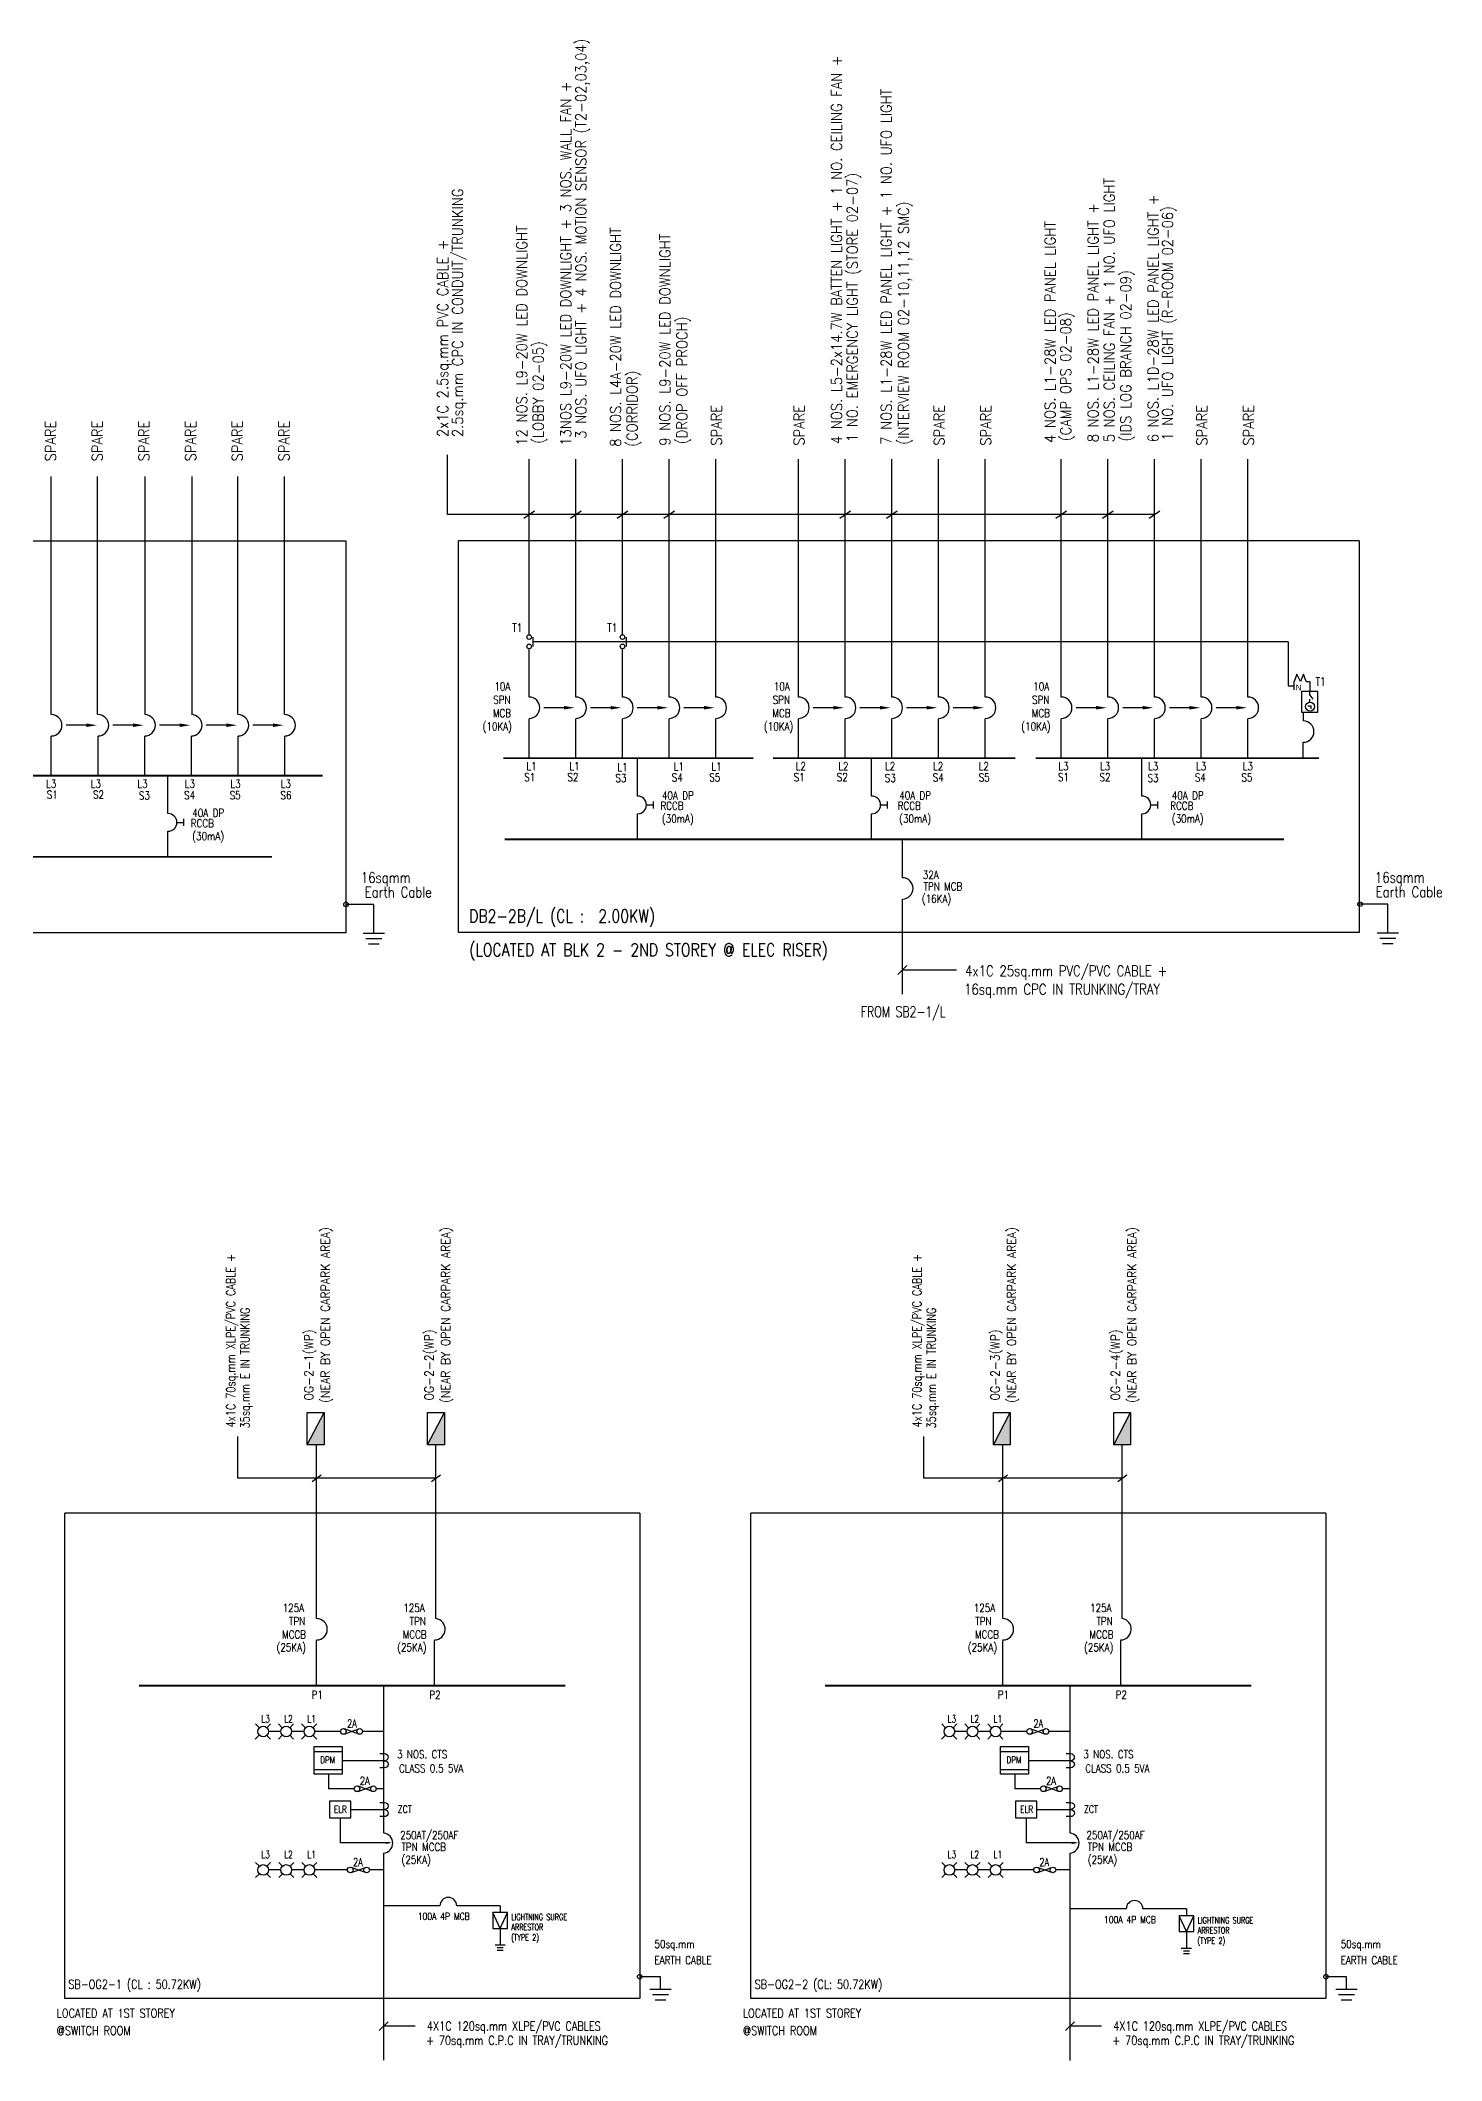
# Model space of a CAD drawing. Header units: millimetres. Extents: x 898005 to 1117654, y 253179 to 525443.
# Drawn here: x 1012956 to 1052332, y 331413 to 388211 of the extents above; entities that cross this region are included whole.
import ezdxf
from ezdxf.enums import TextEntityAlignment as Align

# ---------------------------------------------------------------- set-up
doc = ezdxf.new("R2010")
doc.units = ezdxf.units.MM
doc.header["$LTSCALE"] = 0.01
doc.linetypes.add('DASHED', pattern=[19.05, 12.7, -6.35])
doc.linetypes.add('{ -E- }', pattern=[0])
for name, color, linetype in [('E-_ELEC----_E-', 3, 'Continuous'), ('E-_ELECSYBL_R-_N_ES9', 7, 'Continuous'), ('ME-SLD', 7, 'Continuous')]:
    doc.layers.add(name, color=color, linetype=linetype)
doc.styles.add('100', font='romans.shx', dxfattribs={"width": 0.8, "height": 250})
doc.styles.add('A2', font='SIMPLEX.shx', dxfattribs={"width": 0.95, "height": 190})
doc.styles.add('PwNote', font='Romans.shx', dxfattribs={"width": 0.75, "bigfont": 'Special.shx'})
doc.styles.add('ROMANS', font='romans', dxfattribs={"width": 0.75})
doc.styles.add('SIMPLEX', font='simplex.shx', dxfattribs={"width": 0.65})
doc.linetypes.add('communication_line', pattern='A,0.25,-0.2,0.25,-0.2,0.25,-0.2,0.25,-0.2,["C",Standard,S=0.1,R=0,X=-0.1,Y=-0.05],-0.075', length=1.875)
doc.dimstyles.get("Standard").update_dxf_attribs({"dimtxt": 0.18, "dimasz": 0.18, "dimexe": 0.18, "dimexo": 0.0625, "dimgap": 0.09, "dimtad": 0, "dimtih": 1, "dimtoh": 1, "dimdec": 4, "dimzin": 0, "dimdsep": 46, "dimtxsty": 'Standard', "dimcen": 0.09, "dimadec": 0, "dimazin": 0, "dimtfac": 1, "dimtdec": 4, "dimtofl": 0, "dimtmove": 0, "dimatfit": 3, "dimfxl": 1, "dimtolj": 1, "dimtzin": 0, "dimarcsym": 0})

# ---------------------------------------------------------------- blocks, each defined once
blk = doc.blocks.new('ELEC0338')
at = {"color": 7}
for p, q in [((160, 849), (160, 1039)), ((160, 849), (310, 649)), ((164, 498), (164, 646))]:
    blk.add_line(p, q, dxfattribs=at)
blk.add_lwpolyline([(566, 0), (566, 1039), (-250, 1039), (-250, 0)], close=True, dxfattribs=at)
blk.add_lwpolyline([(64, 311), (218, 311), (218, 168)], dxfattribs=at)
blk.add_circle((172, 277), 222, dxfattribs=at)
blk = doc.blocks.new('CLOSEDFILLED')
at = {"color": 0}
blk.add_solid([(-1, 0), (0, 0), (-1, 0)], dxfattribs=at)
blk = doc.blocks.new('DB')
at = {"layer": 'E-_ELEC----_E-'}
blk.add_hatch(color=0, dxfattribs=at).paths.add_polyline_path([(0, 0), (400, 0), (400, 209)])
at = {"layer": 'E-_ELEC----_E-', "color": 0, "linetype": 'Continuous'}
for p, q in [((400, 209), (0, 209)), ((0, 209), (0, 0)), ((0, 0), (400, 0)), ((400, 0), (400, 209))]:
    blk.add_line(p, q, dxfattribs=at)
at = {"layer": 'E-_ELEC----_E-', "color": 0}
blk.add_line((400, 209), (0, 0), dxfattribs=at)
blk = doc.blocks.new('ELEC0333')
at = {"layer": 'E-_ELECSYBL_R-_N_ES9'}
blk.add_lwpolyline([(-1.3, 2), (0, 2, -1), (0, 0, -1), (0, -2), (-1.3, -2)], format="xyb", dxfattribs=at)
blk = doc.blocks.new('ELEC0302')
at = {"color": 0}
blk.add_arc((20, 0), 300, 275.73917, 84.26083, dxfattribs=at)

msp = doc.modelspace()

# ---------------------------------------------------------------- linework, layer by layer
at = {"linetype": '{ -E- }'}
for p, q in [((1026690, 371499, 0), (1026690, 376441, 0)), ((1028002, 369749, 0), (1028002, 376441, 0)), ((1029314, 371499, 0), (1029314, 376441, 0)), ((1030625, 369749, 0), (1030625, 376441, 0)), ((1035572, 369749, 0), (1035572, 376441, 0)), ((1036883, 369749, 0), (1036883, 376441, 0)), ((1041644, 371111, 0), (1041644, 376441, 0)), ((1042956, 369749, 0), (1042956, 376441, 0)), ((1044267, 369749, 0), (1044267, 376441, 0)), ((1026690, 369749, 0), (1026690, 371108, 0)), ((1029314, 369749, 0), (1029314, 371108, 0)), ((1041644, 369749, 0), (1041644, 371108, 0)), ((1037181, 364668, 0), (1037181, 365161, 0)), ((1022322, 363919, 0), (1021543, 363919, 0)), ((1037181, 361392, 0), (1037181, 364068, 0)), ((1050821, 363926, 0), (1050042, 363926, 0))]:
    msp.add_line(p, q, dxfattribs=at)
at = {"linetype": 'DASHED', "ltscale": 20}
for p, q in [((1031937, 369749, 0), (1031937, 376441, 0)), ((1034260, 369749, 0), (1034260, 376441, 0)), ((1038195, 369749, 0), (1038195, 376441, 0)), ((1039507, 369749, 0), (1039507, 376441, 0)), ((1045579, 369749, 0), (1045579, 376441, 0)), ((1046891, 369749, 0), (1046891, 376441, 0)), ((1013260, 369257, 0), (1013260, 375949, 0)), ((1014559, 369257, 0), (1014559, 375949, 0)), ((1015903, 369257, 0), (1015903, 375949, 0)), ((1017217, 369257, 0), (1017217, 375949, 0)), ((1018502, 369257, 0), (1018502, 375949, 0)), ((1019816, 369257, 0), (1019816, 375949, 0))]:
    msp.add_line(p, q, dxfattribs=at)
for p, q in [((1026539, 374777, 0), (1026841, 374986, 0)), ((1027851, 374777, 0), (1028153, 374986, 0)), ((1029163, 374777, 0), (1029464, 374986, 0)), ((1030474, 374777, 0), (1030776, 374986, 0)), ((1035421, 374777, 0), (1035723, 374986, 0)), ((1036733, 374777, 0), (1037034, 374986, 0)), ((1041493, 374777, 0), (1041795, 374986, 0)), ((1042805, 374777, 0), (1043107, 374986, 0)), ((1044117, 374777, 0), (1044418, 374986, 0)), ((1026690, 371369, 0), (1026690, 371370, 0)), ((1026803, 371173, 0), (1026803, 371435, 0)), ((1029314, 371369, 0), (1029314, 371370, 0)), ((1029426, 371173, 0), (1029426, 371435, 0)), ((1027671, 369449, 0), (1027106, 369449, 0)), ((1028982, 369449, 0), (1028418, 369449, 0)), ((1030294, 369449, 0), (1029729, 369449, 0)), ((1031606, 369449, 0), (1031041, 369449, 0)), ((1035241, 369449, 0), (1034676, 369449, 0)), ((1036552, 369449, 0), (1035988, 369449, 0)), ((1037864, 369449, 0), (1037299, 369449, 0)), ((1039176, 369449, 0), (1038611, 369449, 0)), ((1042625, 369449, 0), (1042060, 369449, 0)), ((1043936, 369449, 0), (1043372, 369449, 0)), ((1045248, 369449, 0), (1044683, 369449, 0)), ((1046560, 369449, 0), (1045995, 369449, 0)), ((1013262, 367538, 0), (1013262, 368645, 0)), ((1014243, 368957, 0), (1013678, 368957, 0)), ((1014574, 367538, 0), (1014574, 368645, 0)), ((1015554, 368957, 0), (1014990, 368957, 0)), ((1015886, 367538, 0), (1015886, 368645, 0)), ((1016866, 368957, 0), (1016301, 368957, 0)), ((1017197, 367538, 0), (1017197, 368645, 0)), ((1018178, 368957, 0), (1017613, 368957, 0)), ((1018509, 367538, 0), (1018509, 368645, 0)), ((1019489, 368957, 0), (1018925, 368957, 0)), ((1019820, 367538, 0), (1019820, 368645, 0)), ((1026690, 368030, 0), (1026690, 369137, 0)), ((1028002, 368030, 0), (1028002, 369137, 0)), ((1029314, 368030, 0), (1029314, 369137, 0)), ((1030625, 368030, 0), (1030625, 369137, 0)), ((1031937, 368030, 0), (1031937, 369137, 0)), ((1034260, 368030, 0), (1034260, 369137, 0)), ((1035572, 368030, 0), (1035572, 369137, 0)), ((1036883, 368030, 0), (1036883, 369137, 0)), ((1038195, 368030, 0), (1038195, 369137, 0)), ((1039507, 368030, 0), (1039507, 369137, 0)), ((1041644, 368030, 0), (1041644, 369137, 0)), ((1042956, 368030, 0), (1042956, 369137, 0)), ((1044267, 368030, 0), (1044267, 369137, 0)), ((1045579, 368030, 0), (1045579, 369137, 0)), ((1046891, 368030, 0), (1046891, 369137, 0)), ((1016540, 366475, 0), (1016540, 367538, 0)), ((1029738, 366966, 0), (1029738, 368030, 0)), ((1036315, 366966, 0), (1036315, 368030, 0)), ((1043911, 366966, 0), (1043911, 368030, 0)), ((1029738, 365749, 0), (1029738, 366466, 0)), ((1029988, 366716, 0), (1030188, 366716, 0)), ((1030188, 366616, 0), (1030188, 366816, 0)), ((1036315, 365749, 0), (1036315, 366466, 0)), ((1036565, 366716, 0), (1036765, 366716, 0)), ((1036765, 366616, 0), (1036765, 366816, 0)), ((1043911, 365749, 0), (1043911, 366466, 0)), ((1044161, 366716, 0), (1044361, 366716, 0)), ((1044361, 366616, 0), (1044361, 366816, 0)), ((1016540, 365258, 0), (1016540, 365975, 0)), ((1016790, 366225, 0), (1016990, 366225, 0)), ((1016990, 366125, 0), (1016990, 366325, 0)), ((1037181, 364668, 0), (1037181, 365749, 0)), ((1022322, 363112, 0), (1022322, 363919, 0)), ((1050821, 363119, 0), (1050821, 363926, 0)), ((1022022, 363112, 0), (1022622, 363112, 0)), ((1022097, 362962, 0), (1022547, 362962, 0)), ((1050521, 363119, 0), (1051121, 363119, 0)), ((1050596, 362969, 0), (1051046, 362969, 0)), ((1022172, 362812, 0), (1022472, 362812, 0)), ((1050671, 362819, 0), (1050971, 362819, 0)), ((1037056, 361949, 0), (1037306, 362199, 0)), ((1038700, 362074, 0), (1037181, 362074, 0))]:
    msp.add_line(p, q)
at = {"linetype": '{ -E- }', "ltscale": 1.5}
for p, q in [((1024707, 363126, 0), (1024707, 374140, 0)), ((1050019, 374140, 0), (1024707, 374140, 0)), ((1050019, 374140, 0), (1050019, 363126, 0)), ((1050019, 363126, 0), (1024707, 363126, 0))]:
    msp.add_line(p, q, dxfattribs=at)
at = {"color": 7}
for p, q in [((1048023, 371304, 0), (1048023, 370066, 0)), ((1048023, 370066, 0), (1048184, 370066, 0)), ((1048525, 370189, 0), (1048632, 370189, 0)), ((1048632, 370189, 0), (1048632, 369908, 0)), ((1048453, 369076, 0), (1048453, 369327, 0)), ((1048446, 368030, 0), (1048446, 368479, 0)), ((1020718, 343840), (1020718, 348725)), ((1024071, 343840), (1024071, 348725)), ((1040004, 343840), (1040004, 348725)), ((1043357, 343840), (1043357, 348725)), ((1020592, 347691), (1020844, 347883)), ((1023945, 347691), (1024197, 347883)), ((1039878, 347691), (1040130, 347883)), ((1043231, 347691), (1043483, 347883)), ((1020718, 341934), (1020718, 343228)), ((1024028, 341934), (1024028, 343228)), ((1040004, 341934), (1040004, 343228)), ((1043314, 341934), (1043314, 343228)), ((1022601, 341954), (1022601, 337812, 0)), ((1041887, 341954), (1041887, 337812, 0)), ((1019108, 340772, 0), (1019002, 340878, 0)), ((1019320, 340772, 0), (1019426, 340878, 0)), ((1019751, 340772, 0), (1019645, 340878, 0)), ((1019964, 340772, 0), (1020070, 340878, 0)), ((1020401, 340772, 0), (1020295, 340878, 0)), ((1020614, 340772, 0), (1020720, 340878, 0)), ((1038394, 340772, 0), (1038288, 340878, 0)), ((1038606, 340772, 0), (1038712, 340878, 0)), ((1039037, 340772, 0), (1038931, 340878, 0)), ((1039250, 340772, 0), (1039356, 340878, 0)), ((1039687, 340772, 0), (1039581, 340878, 0)), ((1039900, 340772, 0), (1040006, 340878, 0)), ((1019101, 340559, 0), (1018995, 340453, 0)), ((1019313, 340559, 0), (1019419, 340453, 0)), ((1019711, 340666, 0), (1019366, 340666, 0)), ((1019751, 340559, 0), (1019645, 340453, 0)), ((1019963, 340559, 0), (1020069, 340453, 0)), ((1020359, 340666, 0), (1020014, 340666, 0)), ((1020401, 340559, 0), (1020295, 340453, 0)), ((1020613, 340559, 0), (1020719, 340453, 0)), ((1021387, 340666, 0), (1020664, 340666, 0)), ((1021496, 340591, 0), (1021902, 340740, 0)), ((1021900, 340592, 0), (1021498, 340739, 0)), ((1022601, 340666, 0), (1022008, 340666, 0)), ((1038387, 340559, 0), (1038281, 340453, 0)), ((1038599, 340559, 0), (1038705, 340453, 0)), ((1038997, 340666, 0), (1038652, 340666, 0)), ((1039037, 340559, 0), (1038931, 340453, 0)), ((1039249, 340559, 0), (1039355, 340453, 0)), ((1039645, 340666, 0), (1039300, 340666, 0)), ((1039687, 340559, 0), (1039581, 340453, 0)), ((1039899, 340559, 0), (1040005, 340453, 0)), ((1040673, 340666, 0), (1039950, 340666, 0)), ((1040782, 340591, 0), (1041188, 340740, 0)), ((1041186, 340592, 0), (1040784, 340739, 0)), ((1041887, 340666, 0), (1041294, 340666, 0)), ((1020652, 340100, 0), (1021436, 340100, 0)), ((1022625, 339843, 0), (1021436, 339843, 0)), ((1039938, 340100, 0), (1040722, 340100, 0)), ((1041911, 339843, 0), (1040722, 339843, 0)), ((1020652, 339594, 0), (1021436, 339594, 0)), ((1021056, 339470, 0), (1021056, 339054, 0)), ((1021881, 338979, 0), (1022287, 339128, 0)), ((1022285, 338980, 0), (1021883, 339128, 0)), ((1039938, 339594, 0), (1040722, 339594, 0)), ((1040342, 339470, 0), (1040342, 339054, 0)), ((1041167, 338979, 0), (1041573, 339128, 0)), ((1041571, 338980, 0), (1041169, 339128, 0)), ((1021775, 339054, 0), (1021056, 339054, 0)), ((1022601, 339054, 0), (1022393, 339054, 0)), ((1041061, 339054, 0), (1040342, 339054, 0)), ((1041887, 339054, 0), (1041679, 339054, 0)), ((1021376, 338239, 0), (1021376, 337534, 0)), ((1021678, 338471, 0), (1022626, 338471, 0)), ((1040662, 338239, 0), (1040662, 337534, 0)), ((1040964, 338471, 0), (1041912, 338471, 0)), ((1022768, 337534, 0), (1021376, 337534, 0)), ((1042054, 337534, 0), (1040662, 337534, 0)), ((1019108, 336878, 0), (1019002, 336984, 0)), ((1019320, 336878, 0), (1019426, 336984, 0)), ((1019758, 336878, 0), (1019652, 336984, 0)), ((1019970, 336878, 0), (1020076, 336984, 0)), ((1020408, 336878, 0), (1020302, 336984, 0)), ((1020620, 336878, 0), (1020726, 336984, 0)), ((1021690, 336697, 0), (1022096, 336846, 0)), ((1022094, 336698, 0), (1021691, 336846, 0)), ((1038394, 336878, 0), (1038288, 336984, 0)), ((1038606, 336878, 0), (1038712, 336984, 0)), ((1039044, 336878, 0), (1038938, 336984, 0)), ((1039256, 336878, 0), (1039362, 336984, 0)), ((1039694, 336878, 0), (1039588, 336984, 0)), ((1039906, 336878, 0), (1040012, 336984, 0)), ((1040976, 336697, 0), (1041382, 336846, 0)), ((1041380, 336698, 0), (1040977, 336846, 0)), ((1019108, 336666, 0), (1019002, 336560, 0)), ((1019320, 336666, 0), (1019426, 336560, 0)), ((1019714, 336772, 0), (1019364, 336772, 0)), ((1019758, 336666, 0), (1019652, 336560, 0)), ((1019970, 336666, 0), (1020076, 336560, 0)), ((1020364, 336772, 0), (1020014, 336772, 0)), ((1020408, 336666, 0), (1020302, 336560, 0)), ((1020620, 336666, 0), (1020726, 336560, 0)), ((1021584, 336772, 0), (1020664, 336772, 0)), ((1022611, 336772, 0), (1022201, 336772, 0)), ((1038394, 336664, -7455), (1038288, 336557, -7455)), ((1038606, 336666, 0), (1038712, 336560, 0)), ((1039000, 336772, 0), (1038650, 336772, 0)), ((1039044, 336666, 0), (1038938, 336560, 0)), ((1039256, 336666, 0), (1039362, 336560, 0)), ((1039650, 336772, 0), (1039300, 336772, 0)), ((1039694, 336666, 0), (1039588, 336560, 0)), ((1039906, 336666, 0), (1040012, 336560, 0)), ((1040870, 336772, 0), (1039950, 336772, 0)), ((1041897, 336772, 0), (1041487, 336772, 0)), ((1030378, 333771, -7455), (1029797, 333771, -7455)), ((1030078, 333422, -7455), (1030678, 333422, -7455)), ((1030378, 333422, -7455), (1030378, 333771, -7455)), ((1049664, 333771, -7455), (1049083, 333771, -7455)), ((1049364, 333422, -7455), (1049964, 333422, -7455)), ((1049664, 333422, -7455), (1049664, 333771, -7455)), ((1030153, 333272, -7455), (1030603, 333272, -7455)), ((1030228, 333122, -7455), (1030528, 333122, -7455)), ((1049439, 333272, -7455), (1049889, 333272, -7455)), ((1049514, 333122, -7455), (1049814, 333122, -7455)), ((1022480, 332255, -30708), (1022731, 332505, -30708)), ((1023488, 332380, -19082), (1022606, 332380, -19082)), ((1041766, 332255, -30708), (1042017, 332505, -30708)), ((1042774, 332380, -19082), (1041892, 332380, -19082))]:
    msp.add_line(p, q, dxfattribs=at)
at = {"color": 7, "ltscale": 1.5}
for p, q in [((1013637, 333161), (1013637, 346799)), ((1029797, 346799), (1013637, 346799)), ((1029797, 346799), (1029797, 333161)), ((1032923, 333161, -7455), (1032923, 346799)), ((1049083, 346799), (1032923, 346799)), ((1049083, 346799), (1049083, 333161, -7455)), ((1029797, 333161, -7455), (1013637, 333161, -7455)), ((1049083, 333161, -7455), (1032923, 333161, -7455))]:
    msp.add_line(p, q, dxfattribs=at)
at = {"linetype": '{ -E- }', "elevation": 0}
for points in [[(1044267, 374881), (1024400, 374881), (1024400, 376559)], [(1048023, 371304), (1026803, 371304)]]:
    msp.add_lwpolyline(points, dxfattribs=at)
at = {"color": 7}
for points, elevation in [([(1048525, 370189), (1048453, 370389), (1048370, 370189), (1048267, 370389), (1048191, 370189)], 0), ([(1022606, 331423), (1022606, 337244)], -11626), ([(1041892, 331413), (1041892, 337244)], -11626)]:
    msp.add_lwpolyline(points, dxfattribs=dict(at, elevation=elevation))
at = {"const_width": 50, "elevation": 0}
for points in [[(1025969, 368030), (1032987, 368030)], [(1033539, 368030), (1040349, 368030)], [(1040923, 368030), (1048891, 368030)], [(1012541, 367538), (1020890, 367538)], [(1019462, 365258), (992306, 365258)], [(1047905, 365749), (1026004, 365749)]]:
    msp.add_lwpolyline(points, dxfattribs=at)
at = {"color": 7}
for points in [[(1024071, 347787), (1018499, 347787), (1018499, 348960)], [(1043357, 347787), (1037785, 347787), (1037785, 348960)]]:
    msp.add_lwpolyline(points, dxfattribs=at)
at = {"color": 7, "const_width": 50}
for points in [[(1015723, 341954), (1027703, 341954)], [(1035009, 341954), (1046989, 341954)]]:
    msp.add_lwpolyline(points, dxfattribs=at)
at = {"color": 7, "elevation": 0}
for points in [[(1020652, 340241), (1021436, 340241), (1021436, 339470), (1020652, 339470)], [(1039938, 340241), (1040722, 340241), (1040722, 339470), (1039938, 339470)], [(1021676, 338239), (1021676, 338703), (1021076, 338703), (1021076, 338239)], [(1040962, 338239), (1040962, 338703), (1040362, 338703), (1040362, 338239)]]:
    msp.add_lwpolyline(points, close=True, dxfattribs=at)
for centre, radius in [((1026690, 371435, 0), 64.6), ((1029314, 371435, 0), 64.6), ((1026690, 371173, 0), 64.6), ((1029314, 371173, 0), 64.6), ((1021543, 363919, 0), 63.8), ((1050042, 363926, 0), 63.8)]:
    msp.add_circle(centre, radius)
at = {"color": 7}
for centre, radius in [((1019214, 340666, 0), 150), ((1019864, 340666, 0), 150), ((1020514, 340666, 0), 150), ((1038500, 340666, 0), 150), ((1039150, 340666, 0), 150), ((1039800, 340666, 0), 150), ((1021469, 340666, 0), 79.2), ((1021929, 340666, 0), 79.2), ((1040755, 340666, 0), 79.2), ((1041215, 340666, 0), 79.2), ((1021854, 339054, 0), 79.2), ((1022313, 339054, 0), 79.2), ((1041140, 339054, 0), 79.2), ((1041599, 339054, 0), 79.2), ((1019214, 336772, 0), 150), ((1019864, 336772, 0), 150), ((1020514, 336772, 0), 150), ((1021663, 336772, 0), 79.2), ((1022122, 336772, 0), 79.2), ((1038500, 336772, 0), 150), ((1039150, 336772, 0), 150), ((1039800, 336772, 0), 150), ((1040949, 336772, 0), 79.2), ((1041408, 336772, 0), 79.2), ((1029797, 333771, -7455), 63.8), ((1049083, 333771, -7455), 63.8)]:
    msp.add_circle(centre, radius, dxfattribs=at)
for centre, radius in [((1013262, 368957, 0), 300), ((1014574, 368957, 0), 300), ((1015886, 368957, 0), 300), ((1017197, 368957, 0), 300), ((1018509, 368957, 0), 300), ((1019820, 368957, 0), 300), ((1026690, 369449, 0), 300), ((1028002, 369449, 0), 300), ((1029314, 369449, 0), 300), ((1030625, 369449, 0), 300), ((1031937, 369449, 0), 300), ((1034260, 369449, 0), 300), ((1035572, 369449, 0), 300), ((1036883, 369449, 0), 300), ((1038195, 369449, 0), 300), ((1039507, 369449, 0), 300), ((1041644, 369449, 0), 300), ((1042956, 369449, 0), 300), ((1044267, 369449, 0), 300), ((1045579, 369449, 0), 300), ((1046891, 369449, 0), 300), ((1029738, 366716, 0), 250), ((1036315, 366716, 0), 250), ((1043911, 366716, 0), 250), ((1016540, 366225, 0), 250), ((1037181, 364368, 0), 300)]:
    msp.add_arc(centre, radius, 270, 90)
for centre, radius, start, end in [((1048446, 368779, 0), 300, 270, 90), ((1020718, 343540), 300, 270, 90), ((1024026, 343542), 302, 270.3189, 81.4373), ((1040004, 343540), 300, 270, 90), ((1043312, 343542), 302, 270.3189, 81.4373), ((1024419, 335767, -11626), 235, 0, 180), ((1043705, 335677, -11626), 235, 0, 180)]:
    msp.add_arc(centre, radius, start, end, dxfattribs=at)
for points in [[(1027671, 369499, 0), (1027971, 369449, 0), (1027671, 369399, 0)], [(1028982, 369499, 0), (1029282, 369449, 0), (1028982, 369399, 0)], [(1030294, 369499, 0), (1030594, 369449, 0), (1030294, 369399, 0)], [(1031606, 369499, 0), (1031906, 369449, 0), (1031606, 369399, 0)], [(1035241, 369499, 0), (1035541, 369449, 0), (1035241, 369399, 0)], [(1036552, 369499, 0), (1036852, 369449, 0), (1036552, 369399, 0)], [(1037864, 369499, 0), (1038164, 369449, 0), (1037864, 369399, 0)], [(1039176, 369499, 0), (1039476, 369449, 0), (1039176, 369399, 0)], [(1042625, 369499, 0), (1042925, 369449, 0), (1042625, 369399, 0)], [(1043936, 369499, 0), (1044236, 369449, 0), (1043936, 369399, 0)], [(1045248, 369499, 0), (1045548, 369449, 0), (1045248, 369399, 0)], [(1046560, 369499, 0), (1046860, 369449, 0), (1046560, 369399, 0)], [(1014243, 369007, 0), (1014543, 368957, 0), (1014243, 368907, 0)], [(1015554, 369007, 0), (1015854, 368957, 0), (1015554, 368907, 0)], [(1016866, 369007, 0), (1017166, 368957, 0), (1016866, 368907, 0)], [(1018178, 369007, 0), (1018478, 368957, 0), (1018178, 368907, 0)], [(1019489, 369007, 0), (1019789, 368957, 0), (1019489, 368907, 0)]]:
    msp.add_solid(points)
for points in [[(1022655, 337565, 0), (1022655, 337503, 0), (1022840, 337534, 0)], [(1041941, 337565, 0), (1041941, 337503, 0), (1042126, 337534, 0)]]:
    msp.add_solid(points, dxfattribs=at)
at = {"layer": 'E-_ELEC----_E-', "color": 7, "elevation": 0}
msp.add_lwpolyline([(990231, 374140), (1021543, 374140), (1021543, 363119), (990231, 363119)], close=True, dxfattribs=at)
at = {"layer": 'ME-SLD', "color": 7}
for p, q in [((1024184, 335767, -11626), (1022606, 335766, -11626)), ((1025876, 335768, -11626), (1024655, 335767, -11626)), ((1025876, 335768, -11626), (1025876, 335576, -11626)), ((1025876, 335128, -11626), (1025672, 335576, -11626)), ((1025876, 335128, -11626), (1026080, 335576, -11626)), ((1025876, 335128, -11626), (1025876, 334668, -11626)), ((1043470, 335677, -11626), (1041892, 335676, -11626)), ((1045162, 335678, -11626), (1043941, 335677, -11626)), ((1045162, 335038, -11626), (1044958, 335486, -11626)), ((1045162, 335678, -11626), (1045162, 335486, -11626)), ((1045162, 335038, -11626), (1045366, 335486, -11626)), ((1025731, 334668, -11626), (1026021, 334668, -11626)), ((1025789, 334593, -11626), (1025963, 334593, -11626)), ((1045017, 334578, -11626), (1045307, 334578, -11626)), ((1045162, 335038, -11626), (1045162, 334578, -11626)), ((1025789, 334517, -11626), (1025963, 334517, -11626)), ((1045075, 334503, -11626), (1045249, 334503, -11626)), ((1045075, 334427, -11626), (1045249, 334427, -11626))]:
    msp.add_line(p, q, dxfattribs=at)
at = {"layer": 'ME-SLD', "color": 7, "elevation": -11626}
for points in [[(1026080, 335576), (1025672, 335576), (1025672, 335128), (1026080, 335128)], [(1045366, 335486), (1044958, 335486), (1044958, 335038), (1045366, 335038)]]:
    msp.add_lwpolyline(points, close=True, dxfattribs=at)

# ---------------------------------------------------------------- block references
at = {"color": 7}
for name, p, xscale, yscale, zscale in [('ELEC0338', (1048540, 369325, 0), 0.5608740235074736, 0.5608740235074736, 0.5608740235074736), ('ELEC0333', (1022625, 339843, 0), 100, 100, 100), ('ELEC0333', (1041911, 339843, 0), 100, 100, 100), ('ELEC0333', (1022626, 338471, 0), 100, 100, 100), ('ELEC0333', (1041912, 338471, 0), 100, 100, 100)]:
    msp.add_blockref(name, p, dxfattribs=dict(at, xscale=xscale, yscale=yscale, zscale=zscale))
at = {"color": 7, "linetype": 'Continuous', "lineweight": 0, "xscale": -2.267999999807214, "yscale": 2.2680000000164, "zscale": -2.267999999807214, "rotation": 90}
for p in [(1020927, 349632), (1024307, 349632), (1040213, 349632), (1043593, 349632)]:
    msp.add_blockref('DB', p, dxfattribs=at)
at = {"color": 7, "linetype": 'communication_line', "xscale": 0.9525000000008744, "yscale": 0.9525000000008744, "zscale": 0.9525000000008744}
for p in [(1022554, 337528, 0), (1041840, 337528, 0)]:
    msp.add_blockref('ELEC0302', p, dxfattribs=at)

# ---------------------------------------------------------------- texts
for s, rotation, style, width, p in [('3 NOS. UFO LIGHT + 4 NOS. MOTION SENSOR (T2-02,03,04)', 90, 'A2', 0.9, (1028297, 377010, 0)), ('4 NOS. L5-2x14.7W BATTEN LIGHT + 1 NO. CEILING FAN +', 90, 'A2', 0.9, (1035482, 376861, 0)), ('13NOS L9-20W LED DOWNLIGHT + 3 NOS. WALL FAN + ', 90, 'A2', 0.9, (1027870, 376818, 0)), ('7 NOS. L1-28W LED PANEL LIGHT + 1 NO. UFO LIGHT', 90, 'A2', 0.9, (1036877, 376843, 0)), ('2.5sq.mm CPC IN CONDUIT/TRUNKING', 90, 'A2', 0.9, (1024829, 377059, 0)), ('1 NO. EMERGENCY LIGHT (STORE 02-07) ', 90, 'A2', 0.9, (1035922, 376918, 0)), ('5 NOS. CEILING FAN + 1 NO. UFO LIGHT ', 90, 'A2', 0.9, (1043142, 376913, 0)), ('(INTERVIEW ROOM 02-10,11,12 SMC)', 90, 'A2', 0.9, (1037361, 376843, 0)), ('8 NOS. L1-28W LED PANEL LIGHT +', 90, 'A2', 0.9, (1042690, 376913, 0)), ('6 NOS. L1D-28W LED PANEL LIGHT +', 90, 'A2', 0.9, (1044377, 376913, 0)), ('1 NO. UFO LIGHT (R-ROOM 02-06)', 90, 'A2', 0.9, (1044781, 376955, 0)), ('12 NOS. L9-20W LED DOWNLIGHT ', 90, 'A2', 0.9, (1026631, 376819, 0)), ('8 NOS. L4A-20W LED DOWNLIGHT', 90, 'A2', 0.9, (1029271, 376785, 0)), ('4 NOS. L1-28W LED PANEL LIGHT ', 90, 'A2', 0.9, (1041478, 376894, 0)), ('2x1C 2.5sq.mm PVC CABLE +', 90, 'A2', 0.9, (1024410, 377059, 0)), ('9 NOS. L9-20W LED DOWNLIGHT', 90, 'A2', 0.9, (1030657, 376817, 0)), ('(IDS LOG BRANCH 02-09) ', 90, 'A2', 0.9, (1043606, 376935, 0)), ('(DROP OFF PROCH)', 90, 'A2', 0.9, (1031133, 376860, 0)), ('(CAMP OPS 02-08)', 90, 'A2', 0.9, (1041921, 376945, 0)), ('(LOBBY 02-05)', 90, 'A2', 0.9, (1027096, 376870, 0)), ('(CORRIDOR) ', 90, 'A2', 0.9, (1029734, 376785, 0)), ('SPARE', 90, 'A2', 0.9, (1032104, 376817, 0)), ('SPARE', 90, 'A2', 0.9, (1034428, 376817, 0)), ('SPARE', 90, 'A2', 0.9, (1038363, 376817, 0)), ('SPARE', 90, 'A2', 0.9, (1039674, 376817, 0)), ('SPARE', 90, 'A2', 0.9, (1045747, 376817, 0)), ('SPARE', 90, 'A2', 0.9, (1047058, 376817, 0)), ('SPARE', 90, 'A2', 0.9, (1013393, 376375, 0)), ('SPARE', 90, 'A2', 0.9, (1014704, 376375, 0)), ('SPARE', 90, 'A2', 0.9, (1016016, 376375, 0)), ('SPARE', 90, 'A2', 0.9, (1017328, 376375, 0)), ('SPARE', 90, 'A2', 0.9, (1018639, 376375, 0)), ('SPARE', 90, 'A2', 0.9, (1019951, 376375, 0)), ('4x1C 25sq.mm PVC/PVC CABLE +', 360, 'PwNote', 0.8, (1038942, 361901, 0)), ('16sq.mm CPC IN TRUNKING/TRAY', 360, 'PwNote', 0.8, (1038916, 361385, 0))]:
    msp.add_text(s, height=300, rotation=rotation, dxfattribs=dict(style=style, width=width)).set_placement(p)
for s, height, style, width, p in [('T1', 240, 'SIMPLEX', 0.75, (1026216, 371578, 0)), ('T1', 240, 'SIMPLEX', 0.75, (1028889, 371578, 0)), ('SPN', 225, '100', 0.8, (1025681, 369559, 0)), ('10A', 225, '100', 0.8, (1025713, 369934, 0)), ('SPN', 225, '100', 0.8, (1033534, 369559, 0)), ('10A', 225, '100', 0.8, (1033566, 369934, 0)), ('SPN', 225, '100', 0.8, (1040825, 369559, 0)), ('10A', 225, '100', 0.8, (1040857, 369934, 0)), ('T1', 240, 'SIMPLEX', 0.75, (1048792, 370063, 0)), ('MCB', 225, '100', 0.8, (1025672, 369184, 0)), ('MCB', 225, '100', 0.8, (1033525, 369184, 0)), ('MCB', 225, '100', 0.8, (1040816, 369184, 0)), ('(10KA)', 225, '100', 0.8, (1025382, 368811, 0)), ('(10KA)', 225, '100', 0.8, (1033289, 368811, 0)), ('(10KA)', 225, '100', 0.8, (1040521, 368811, 0)), ('S1', 225, '100', 0.8, (1026555, 367384, 0)), ('L1', 225, '100', 0.8, (1026612, 367690, 0)), ('S2', 225, '100', 0.8, (1027766, 367384, 0)), ('L1', 225, '100', 0.8, (1027822, 367690, 0)), ('S3', 225, '100', 0.8, (1029116, 367360, 0)), ('L1', 225, '100', 0.8, (1029172, 367665, 0)), ('S4', 225, '100', 0.8, (1030697, 367376, 0)), ('L1', 225, '100', 0.8, (1030753, 367682, 0)), ('S5', 225, '100', 0.8, (1031754, 367376, 0)), ('L1', 225, '100', 0.8, (1031811, 367682, 0)), ('S1', 225, '100', 0.8, (1034125, 367384, 0)), ('L2', 225, '100', 0.8, (1034182, 367690, 0)), ('S2', 225, '100', 0.8, (1035336, 367384, 0)), ('L2', 225, '100', 0.8, (1035378, 367690, 0)), ('S3', 225, '100', 0.8, (1036686, 367360, 0)), ('L2', 225, '100', 0.8, (1036690, 367690, 0)), ('S4', 225, '100', 0.8, (1038033, 367376, 0)), ('L2', 225, '100', 0.8, (1038043, 367690, 0)), ('S5', 225, '100', 0.8, (1039324, 367376, 0)), ('L2', 225, '100', 0.8, (1039325, 367690, 0)), ('S1', 225, '100', 0.8, (1041552, 367384, 0)), ('L3', 225, '100', 0.8, (1041566, 367690, 0)), ('S2', 225, '100', 0.8, (1042720, 367384, 0)), ('L3', 225, '100', 0.8, (1042732, 367690, 0)), ('S3', 225, '100', 0.8, (1044070, 367360, 0)), ('L3', 225, '100', 0.8, (1044084, 367690, 0)), ('S4', 225, '100', 0.8, (1045400, 367376, 0)), ('L3', 225, '100', 0.8, (1045432, 367690, 0)), ('S5', 225, '100', 0.8, (1046708, 367376, 0)), ('L3', 225, '100', 0.8, (1046747, 367690, 0)), ('L3', 225, '100', 0.8, (1013117, 367199, 0)), ('S1', 225, '100', 0.8, (1013135, 366893, 0)), ('L3', 225, '100', 0.8, (1014371, 367199, 0)), ('S2', 225, '100', 0.8, (1014434, 366893, 0)), ('L3', 225, '100', 0.8, (1015684, 367199, 0)), ('S3', 225, '100', 0.8, (1015722, 366868, 0)), ('S4', 225, '100', 0.8, (1016995, 366875, 0)), ('L3', 225, '100', 0.8, (1017013, 367199, 0)), ('S5', 225, '100', 0.8, (1018275, 366875, 0)), ('L3', 225, '100', 0.8, (1018299, 367199, 0)), ('S6', 225, '100', 0.8, (1019702, 366875, 0)), ('L3', 225, '100', 0.8, (1019709, 367199, 0)), ('FROM SB2-1/L', 300, 'PwNote', 0.75, (1036013, 360752, 0))]:
    msp.add_text(s, height=height, dxfattribs=dict(style=style, width=width)).set_placement(p)
msp.add_text('N', height=166).set_placement((1048235, 369935, 0))
at = {"width": 0.8}
for s, height, style, p in [('40A DP ', 225, '100', (1030931, 366983, 0)), ('40A DP ', 225, '100', (1037600, 366983, 0)), ('40A DP ', 225, '100', (1045261, 366983, 0)), ('40A DP ', 225, '100', (1017734, 366492, 0)), ('RCCB', 225, '100', (1030704, 366692, 0)), ('(30mA)', 225, '100', (1030869, 366314, 0)), ('RCCB', 225, '100', (1037372, 366692, 0)), ('(30mA)', 225, '100', (1037538, 366314, 0)), ('RCCB', 225, '100', (1045033, 366692, 0)), ('(30mA)', 225, '100', (1045199, 366314, 0)), ('RCCB', 225, '100', (1017506, 366200, 0)), ('(30mA)', 225, '100', (1017671, 365822, 0)), ('16sqmm ', 300, 'ROMANS', (1022743, 364622, 0)), ('32A ', 225, '100', (1038040, 364748, 0)), ('16sqmm ', 300, 'ROMANS', (1051242, 364629, 0)), ('Earth Cable', 300, 'ROMANS', (1023013, 364264, 0)), ('(16KA)', 225, '100', (1038140, 364062, 0)), ('TPN MCB', 225, '100', (1038319, 364426, 0)), ('Earth Cable', 300, 'ROMANS', (1051422, 364271, 0))]:
    msp.add_text(s, height=height, dxfattribs=dict(at, style=style)).set_placement(p, align=Align.MIDDLE)
at = {"ltscale": 1.5, "style": 'PwNote', "width": 0.8}
for s, p in [('DB2-2B/L (CL :  2.00KW)', (1025005, 363413, 0)), ('(LOCATED AT BLK 2 - 2ND STOREY @ ELEC RISER)', (1025005, 362462, 0))]:
    msp.add_text(s, height=360, dxfattribs=at).set_placement(p)
at = {"color": 7}
for s, height, rotation, style, width, p in [('(NEAR BY OPEN CARPARK AREA)', 250, 90, 'A2', 0.9, (1021086, 349905)), ('(NEAR BY OPEN CARPARK AREA)', 250, 90, 'A2', 0.9, (1024468, 349905)), ('(NEAR BY OPEN CARPARK AREA)', 250, 90, 'A2', 0.9, (1040372, 349905)), ('(NEAR BY OPEN CARPARK AREA)', 250, 90, 'A2', 0.9, (1043754, 349905)), ('4x1C 70sq.mm XLPE/PVC CABLE +', 250, 90, 'PwNote', 0.8, (1018428, 349213, 11626)), ('4x1C 70sq.mm XLPE/PVC CABLE +', 250, 90, 'PwNote', 0.8, (1037714, 349213, 11626)), ('35sq.mm E IN TRUNKING', 250, 90, 'PwNote', 0.8, (1018830, 349187, 11626)), ('35sq.mm E IN TRUNKING', 250, 90, 'PwNote', 0.8, (1038116, 349187, 11626)), ('OG-2-1(WP)', 250, 90, 'A2', 0.9, (1020623, 349967)), ('OG-2-2(WP)', 250, 90, 'A2', 0.9, (1024004, 349967)), ('OG-2-3(WP)', 250, 90, 'A2', 0.9, (1039909, 349967)), ('OG-2-4(WP)', 250, 90, 'A2', 0.9, (1043290, 349967)), ('125A', 225, 360, '100', 0.8, (1019764, 344028)), ('125A', 225, 360, '100', 0.8, (1023154, 344028)), ('125A', 225, 360, '100', 0.8, (1039185, 344028)), ('125A', 225, 360, '100', 0.8, (1042455, 344028)), ('TPN', 225, 360, '100', 0.8, (1019943, 343653)), ('TPN', 225, 360, '100', 0.8, (1023334, 343653)), ('TPN', 225, 360, '100', 0.8, (1039229, 343653)), ('TPN', 225, 360, '100', 0.8, (1042634, 343653)), ('(25KA)', 225, 360, '100', 0.8, (1019592, 342918)), ('MCCB', 225, 360, '100', 0.8, (1019747, 343278)), ('(25KA)', 225, 360, '100', 0.8, (1022983, 342918)), ('MCCB', 225, 360, '100', 0.8, (1023137, 343278)), ('(25KA)', 225, 360, '100', 0.8, (1039017, 342918)), ('MCCB', 225, 360, '100', 0.8, (1039221, 343278)), ('(25KA)', 225, 360, '100', 0.8, (1042284, 342918)), ('MCCB', 225, 360, '100', 0.8, (1042438, 343278)), ('P1', 225, 360, '100', 0.8, (1020576, 341586)), ('P2', 225, 360, '100', 0.8, (1023886, 341586)), ('P1', 225, 360, '100', 0.8, (1039862, 341586)), ('P2', 225, 360, '100', 0.8, (1043172, 341586)), ('250AT/250AF ', 225, 360, '100', 0.8, (1023066, 337640)), ('TPN MCCB', 225, 360, '100', 0.8, (1023103, 337306)), ('250AT/250AF ', 225, 360, '100', 0.8, (1042352, 337640)), ('TPN MCCB', 225, 360, '100', 0.8, (1042389, 337306)), ('(25KA)', 225, 360, '100', 0.8, (1023103, 336949)), ('(25KA)', 225, 360, '100', 0.8, (1042389, 336949)), ('50sq.mm', 225, 360, '100', 0.8, (1030212, 334578, -7455)), ('50sq.mm', 225, 360, '100', 0.8, (1049498, 334578, -7455)), ('EARTH CABLE', 225, 360, '100', 0.8, (1030212, 334124, -7455)), ('EARTH CABLE', 225, 360, '100', 0.8, (1049498, 334124, -7455)), ('4X1C 120sq.mm XLPE/PVC CABLES', 250, 360, 'PwNote', 0.8, (1023819, 332258, -19082)), ('4X1C 120sq.mm XLPE/PVC CABLES', 250, 360, 'PwNote', 0.8, (1043105, 332258, -19082)), ('+ 70sq.mm C.P.C IN TRAY/TRUNKING', 250, 360, 'PwNote', 0.8, (1023793, 331855, -19082)), ('+ 70sq.mm C.P.C IN TRAY/TRUNKING', 250, 360, 'PwNote', 0.8, (1043079, 331855, -19082))]:
    msp.add_text(s, height=height, rotation=rotation, dxfattribs=dict(at, style=style, width=width)).set_placement(p)
for s, height, style, width, p in [('L3', 200, 'ROMANS', 0.75, (1019166, 340921, 0)), ('L2', 200, 'ROMANS', 0.75, (1019808, 340921, 0)), ('L1', 200, 'ROMANS', 0.75, (1020458, 340921, 0)), ('L3', 200, 'ROMANS', 0.75, (1038452, 340921, 0)), ('L2', 200, 'ROMANS', 0.75, (1039094, 340921, 0)), ('L1', 200, 'ROMANS', 0.75, (1039744, 340921, 0)), ('DPM', 186.6, '100', 0.8, (1020818, 339772, 0)), ('DPM', 186.6, '100', 0.8, (1040104, 339772, 0)), ('L3', 200, 'ROMANS', 0.75, (1019166, 337107, 0)), ('L2', 200, 'ROMANS', 0.75, (1019808, 337107, 0)), ('L1', 200, 'ROMANS', 0.75, (1020458, 337107, 0)), ('L3', 200, 'ROMANS', 0.75, (1038452, 337107, 0)), ('L2', 200, 'ROMANS', 0.75, (1039094, 337107, 0)), ('L1', 200, 'ROMANS', 0.75, (1039744, 337107, 0)), ('SB-OG2-1 (CL : 50.72KW)', 250, 'PwNote', 0.8, (1013739, 333432, -7455)), ('SB-OG2-2 (CL: 50.72KW)', 250, 'PwNote', 0.8, (1033025, 333432, -7455)), ('LOCATED AT 1ST STOREY', 250, 'PwNote', 0.8, (1013411, 332620, -7455)), ('LOCATED AT 1ST STOREY', 250, 'PwNote', 0.8, (1032697, 332620, -7455)), ('@SWITCH ROOM', 250, 'PwNote', 0.8, (1013411, 332130, -7455)), ('@SWITCH ROOM', 250, 'PwNote', 0.8, (1032697, 332130, -7455))]:
    msp.add_text(s, height=height, dxfattribs=dict(at, style=style, width=width)).set_placement(p)
at = {"color": 7, "style": 'ROMANS', "width": 0.75}
for s, height, p in [('2A', 225, (1021711, 340776, 0)), ('2A', 225, (1040997, 340776, 0)), ('2A', 225, (1022071, 339165, 0)), ('2A', 225, (1041357, 339165, 0)), ('ELR', 200, (1021385, 338376, 0)), ('ELR', 200, (1040671, 338376, 0)), ('2A', 225, (1021880, 336883, 0)), ('2A', 225, (1041166, 336883, 0))]:
    msp.add_text(s, height=height, dxfattribs=at).set_placement(p, align=Align.CENTER)
at = {"color": 7, "style": 'ROMANS', "width": 0.8}
for p in [(1023194, 338481, 0), (1042480, 338481, 0)]:
    msp.add_text('ZCT', height=200, dxfattribs=at).set_placement(p, align=Align.MIDDLE)
at = {"color": 7, "ltscale": 1000, "style": 'SIMPLEX', "width": 0.8}
for p in [(1023560, 335367, -2504), (1042846, 335277, -2504)]:
    msp.add_text('100A 4P MCB', height=196.15, dxfattribs=at).set_placement(p)
at = {"layer": 'ME-SLD', "color": 7, "style": 'ROMANS', "width": 0.8}
for s, p in [('3 NOS. CTS', (1022977, 340024)), ('CLASS 0.5 5VA', (1023034, 339627)), ('3 NOS. CTS', (1042263, 340024)), ('CLASS 0.5 5VA', (1042320, 339627))]:
    msp.add_text(s, height=225, dxfattribs=at).set_placement(p, align=Align.MIDDLE_LEFT)
at = {"layer": 'ME-SLD', "color": 7, "style": 'ROMANS', "width": 0.75}
for s, height, p in [('ARRESTOR', 176.5, (1026190, 335077, -11626)), ('LIGHTNING SURGE', 176.54, (1026190, 335361, -11626)), ('ARRESTOR', 176.5, (1045476, 334988, -11626)), ('LIGHTNING SURGE', 176.54, (1045476, 335271, -11626)), ('(TYPE 2)', 176.5, (1026186, 334786, -11626)), ('(TYPE 2)', 176.5, (1045472, 334696, -11626))]:
    msp.add_text(s, height=height, dxfattribs=at).set_placement(p)

# ---------------------------------------------------------------- leaders
at = {"color": 7}
msp.add_leader([(1048191, 369953, 0), (1048191, 370189, 0)], dimstyle='Standard', override={"dimgap": 1, "dimtad": 0, "dimclrd": 7, "dimldrblk": 'CLOSEDFILLED'}, dxfattribs=at)

doc.saveas('drawing.dxf')
